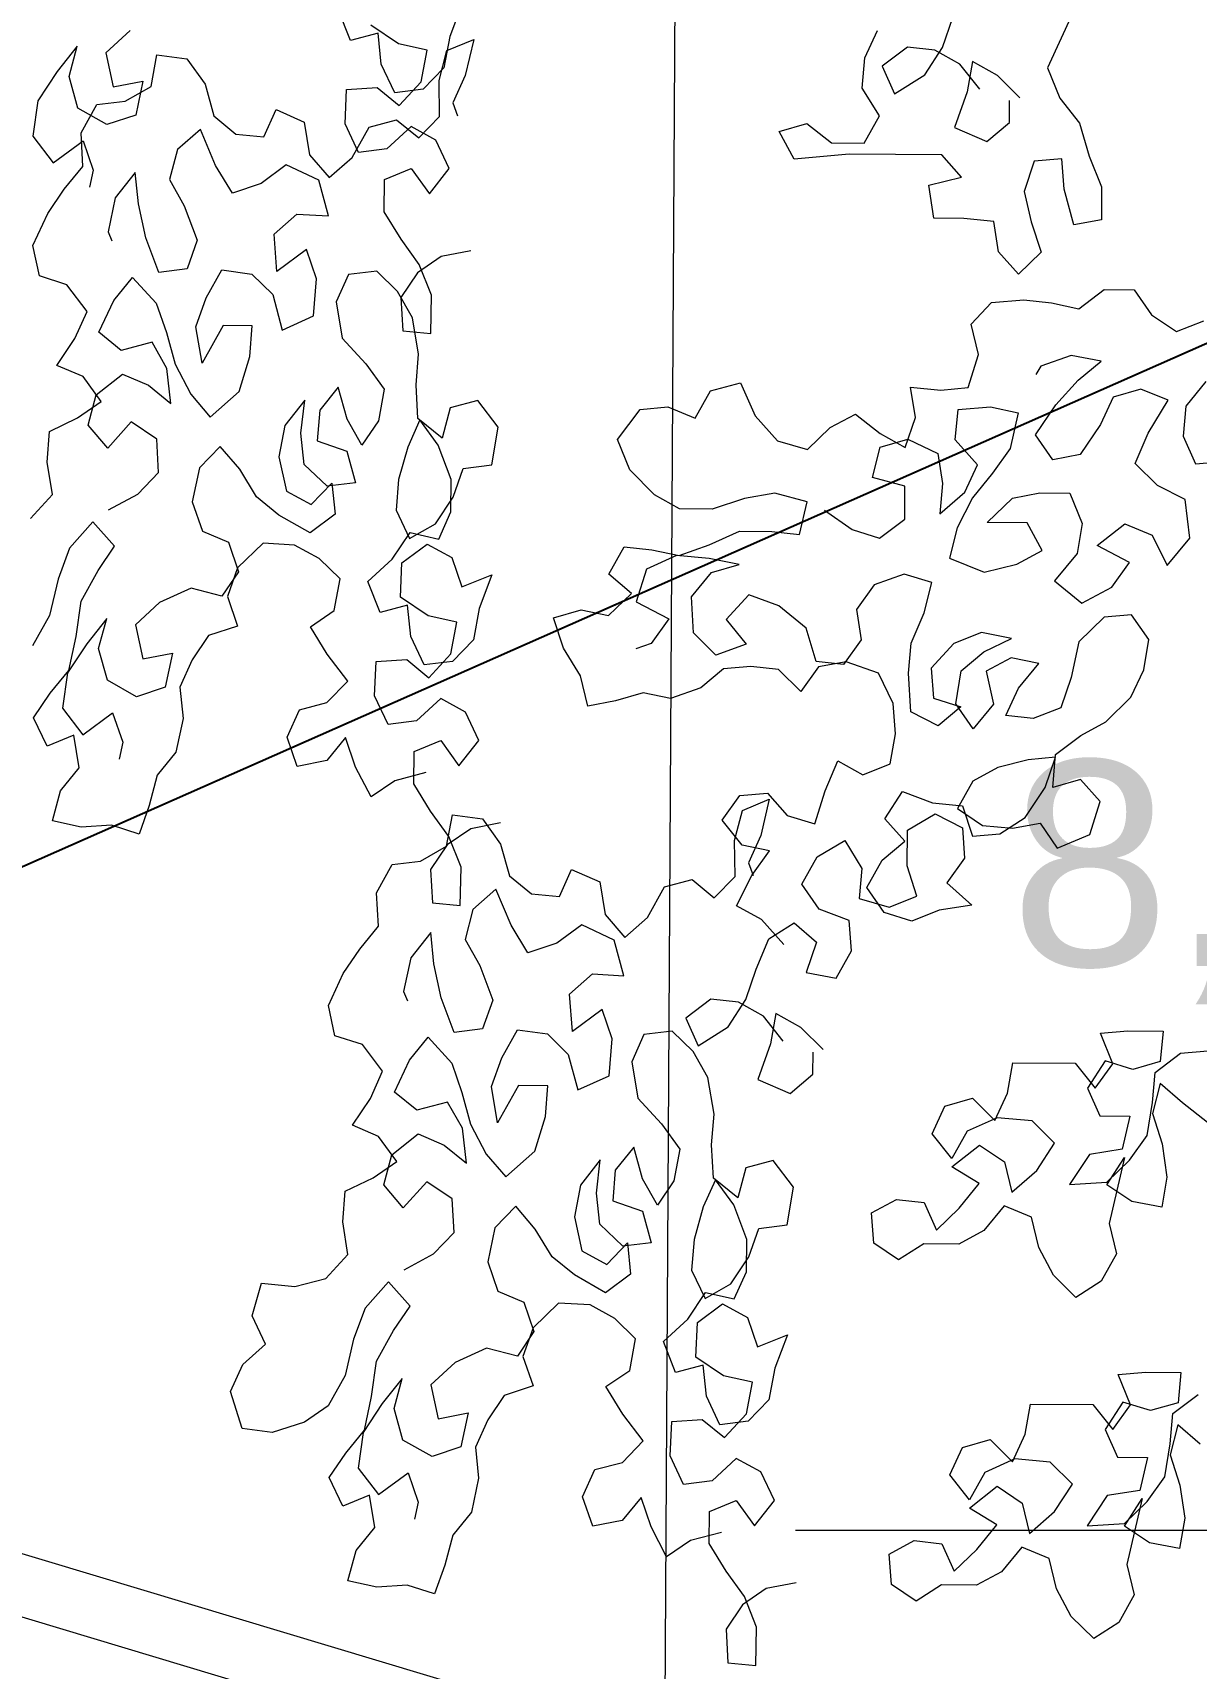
# Model space of a CAD drawing. Header units: millimetres. Extents: x 318905 to 439572, y -5133 to 105868.
# Drawn here: x 406866 to 407997, y 2795 to 4386 of the extents above; entities that cross this region are included whole.
import ezdxf

# ---------------------------------------------------------------- set-up
doc = ezdxf.new("R2010")
doc.units = ezdxf.units.MM
doc.header["$MEASUREMENT"] = 0
doc.linetypes.add('AStair_dashed', pattern=[1800, 800, -1000])
for name, color, linetype, lineweight in [('0_Stylo_No__98', 154, 'Continuous', 0), ('2D -  Dessin général_Stylo_No__1', 7, 'Continuous', 5), ('INTI_Etiquettes_Stylo_No__1', 7, 'Continuous', 5)]:
    doc.layers.add(name, color=color, linetype=linetype, lineweight=lineweight)
doc.layers.add('2D -  Dessin général_Stylo_No__81', color=7, linetype='Continuous', lineweight=13, true_color=0x6a6a6a)
doc.layers.add('INTI_Agencement_Stylo_No__102', color=7, linetype='Continuous', lineweight=0, true_color=0xcccccc)
doc.styles.add('STYLE_GENERE_3', font='')
doc.styles.get('STYLE_GENERE_3').set_extended_font_data('Arial')
doc.dimstyles.new('STYLE_GENERE__1', dxfattribs={"dimtxt": 200, "dimasz": 142.5, "dimexe": 0.18, "dimexo": 500, "dimgap": 0.09, "dimtad": 0, "dimtih": 1, "dimtoh": 1, "dimlfac": 0.001, "dimzin": 0, "dimdsep": 46, "dimtxsty": 'STYLE_GENERE_3', "dimblk": 'ARROWHEAD_6', "dimblk1": 'ARROWHEAD_6', "dimblk2": 'ARROWHEAD_6', "dimcen": 0.09, "dimclrd": 154, "dimclre": 154, "dimclrt": 154, "dimazin": 0, "dimtfac": 1, "dimtdec": 4, "dimtmove": 0, "dimatfit": 3, "dimfxl": 0, "dimtolj": 1, "dimtzin": 0, "dimarcsym": 0})
doc.dimstyles.new('STYLE_GENERE__3', dxfattribs={"dimtxt": 0.18, "dimasz": 182.4, "dimexe": 0.18, "dimexo": 0.0625, "dimgap": 0.09, "dimtad": 0, "dimtih": 1, "dimtoh": 1, "dimdec": 4, "dimzin": 0, "dimdsep": 46, "dimcen": 0.09, "dimadec": 0, "dimazin": 0, "dimtfac": 1, "dimtdec": 4, "dimtmove": 0, "dimatfit": 3, "dimldrblk": 'ARROWHEAD_5', "dimfxl": 0, "dimtolj": 1, "dimtzin": 0, "dimarcsym": 0})

# ---------------------------------------------------------------- blocks, each defined once
blk = doc.blocks.new('arbre6[2]', base_point=(409289.9, -542.5))
at = {"layer": 'INTI_Agencement_Stylo_No__102', "linetype": 'Continuous'}
for p, q in [((407174.7, 4378.2), (407162.8, 4408.1)), ((407283.5, 4414.6), (407271.1, 4382.1)), ((407221.4, 4374.9), (407194.4, 4393.1)), ((407750.1, 4371.2), (407760.1, 4400.5)), ((407876.9, 4404.8), (407852.2, 4351.5)), ((406960.3, 4387.9), (406936.8, 4366.1)), ((407201.4, 4385.2), (407174.7, 4378.2)), ((407204.5, 4354.9), (407201.4, 4385.2)), ((407249.3, 4368.6), (407221.4, 4374.9)), ((407271.1, 4382.1), (407265.4, 4351.4)), ((407268.4, 4368.4), (407294.4, 4379.1)), ((407294.4, 4379.1), (407286.1, 4343.9)), ((407674.7, 4361.1), (407687, 4387.8)), ((406908.9, 4372.4), (406889.4, 4347.8)), ((406901.1, 4343.1), (406908.9, 4372.4)), ((406936.8, 4366.1), (406944, 4332.9)), ((406980.7, 4333.4), (406986.4, 4364.1)), ((406986.4, 4364.1), (407015.5, 4360.1)), ((407015.5, 4360.1), (407033.3, 4335.6)), ((407243.5, 4337.9), (407249.3, 4368.6)), ((407260.7, 4339.1), (407268.4, 4368.4)), ((407672, 4331.7), (407674.7, 4361.1)), ((407716.1, 4371.5), (407691.6, 4353)), ((407742.8, 4368.6), (407716.1, 4371.5)), ((407732.9, 4344.6), (407750.1, 4371.2)), ((407767.1, 4355), (407742.8, 4368.6)), ((406889.4, 4347.8), (406870.8, 4319.5)), ((406909.6, 4312.2), (406901.1, 4343.1)), ((407217.6, 4327.2), (407204.5, 4354.9)), ((407265.4, 4351.4), (407245.2, 4330.6)), ((407286.1, 4343.9), (407274.2, 4317.4)), ((407691.6, 4353), (407703.6, 4326.1)), ((407703.6, 4326.1), (407732.9, 4344.6)), ((407786.3, 4330.7), (407767.1, 4355)), ((407779.2, 4357.5), (407774.2, 4328.1)), ((407803.5, 4343.9), (407779.2, 4357.5)), ((407825.2, 4322.3), (407803.5, 4343.9)), ((407852.2, 4351.5), (407864.1, 4322)), ((406944, 4332.9), (406972.8, 4338.6)), ((406955.5, 4319), (406980.7, 4333.4)), ((406972.8, 4338.6), (406965.8, 4305.6)), ((407033.3, 4335.6), (407041.7, 4304.8)), ((407169.3, 4297), (407170.9, 4330.5)), ((407170.9, 4330.5), (407200.5, 4332.4)), ((407200.5, 4332.4), (407222.1, 4314.7)), ((407245.2, 4330.6), (407217.6, 4327.2)), ((407222.1, 4314.7), (407243.5, 4337.9)), ((407261.2, 4304.2), (407260.7, 4339.1)), ((407688.8, 4304.8), (407672, 4331.7)), ((407774.2, 4328.1), (407761.7, 4293.4)), ((406870.8, 4319.5), (406865.9, 4285.1)), ((406937.8, 4296.3), (406909.6, 4312.2)), ((406912.7, 4288.3), (406927.9, 4315.7)), ((406927.9, 4315.7), (406955.5, 4319)), ((407090.4, 4284.5), (407102.3, 4311)), ((407102.3, 4311), (407129.7, 4298.8)), ((407274.2, 4317.4), (407278.7, 4304.9)), ((407815.3, 4298.3), (407815.4, 4319.7)), ((407864.1, 4322), (407883.4, 4297.7)), ((406965.8, 4305.6), (406937.8, 4296.3)), ((407041.7, 4304.8), (407063.3, 4287.1)), ((407129.7, 4298.8), (407134.8, 4267)), ((407182.4, 4269.3), (407169.3, 4297)), ((407192.7, 4293.9), (407219.4, 4301)), ((407233.6, 4294.4), (407210, 4272.6)), ((407219.4, 4301), (407241, 4283.3)), ((407257.6, 4281.3), (407233.6, 4294.4)), ((407241, 4283.3), (407261.2, 4304.2)), ((407591.4, 4289.6), (407618.2, 4297.4)), ((407618.2, 4297.4), (407642.4, 4278.5)), ((407674, 4278.2), (407688.8, 4304.8)), ((407793.3, 4279.8), (407815.3, 4298.3)), ((407883.4, 4297.7), (407892.9, 4265.5)), ((406865.9, 4285.1), (406885.7, 4259.2)), ((406885.7, 4259.2), (406914.7, 4280.5)), ((406914.5, 4255.7), (406912.7, 4288.3)), ((406914.7, 4280.5), (406924.4, 4251.9)), ((407028.7, 4291.6), (407006.4, 4272.1)), ((407043.4, 4256.6), (407028.7, 4291.6)), ((407063.3, 4287.1), (407090.4, 4284.5)), ((407176.1, 4264.3), (407192.7, 4293.9)), ((407270.7, 4253.6), (407257.6, 4281.3)), ((407605.8, 4262.7), (407591.4, 4289.6)), ((407642.4, 4278.5), (407674, 4278.2)), ((407761.7, 4293.4), (407793.3, 4279.8)), ((407006.4, 4272.1), (406998.6, 4242.8)), ((407134.8, 4267), (407153.8, 4244.8)), ((407153.8, 4244.8), (407176.1, 4264.3)), ((407210, 4272.6), (407182.4, 4269.3)), ((407659.4, 4267.6), (407605.8, 4262.7)), ((407749.4, 4266.8), (407659.4, 4267.6)), ((407768.7, 4245.2), (407749.4, 4266.8)), ((407866.1, 4263.1), (407839.3, 4260.6)), ((407868.3, 4233.6), (407866.1, 4263.1)), ((407892.9, 4265.5), (407904.8, 4235.9)), ((406896.3, 4233.4), (406914.5, 4255.7)), ((406924.4, 4251.9), (406921, 4235.4)), ((406965.3, 4249.6), (406945.9, 4225)), ((406968.4, 4219.3), (406965.3, 4249.6)), ((407059.8, 4229.7), (407043.4, 4256.6)), ((407112.2, 4257.2), (407087.9, 4239.1)), ((407143.8, 4242.1), (407112.2, 4257.2)), ((407207.6, 4242.8), (407233.6, 4253.6)), ((407233.6, 4253.6), (407251.3, 4229)), ((407251.3, 4229), (407270.7, 4253.6)), ((407839.3, 4260.6), (407829.4, 4231.3)), ((406880.3, 4209.7), (406896.3, 4233.4)), ((406998.6, 4242.8), (407013, 4217.4)), ((407087.9, 4239.1), (407059.8, 4229.7)), ((407153.1, 4207.6), (407143.8, 4242.1)), ((407207.4, 4211.6), (407207.6, 4242.8)), ((407737, 4237.5), (407768.7, 4245.2)), ((407741.6, 4205.3), (407737, 4237.5)), ((407829.4, 4231.3), (407836.5, 4201.8)), ((407877.8, 4198.7), (407868.3, 4233.6)), ((407904.8, 4235.9), (407904.6, 4203.8)), ((406945.9, 4225), (406938.9, 4192.1)), ((406975.6, 4186.1), (406968.4, 4219.3)), ((407013, 4217.4), (407025.6, 4183.8)), ((406865.8, 4178.6), (406880.3, 4209.7)), ((407100.4, 4189.8), (407122.6, 4209.3)), ((407122.6, 4209.3), (407153.1, 4207.6)), ((407223.8, 4184.8), (407207.4, 4211.6)), ((407770.8, 4205), (407741.6, 4205.3)), ((407800, 4202.1), (407770.8, 4205)), ((407804.6, 4172.6), (407800, 4202.1)), ((407836.5, 4201.8), (407846, 4172.2)), ((407904.6, 4203.8), (407877.8, 4198.7)), ((406938.9, 4192.1), (406942.6, 4183.3)), ((406988.2, 4152.5), (406975.6, 4186.1)), ((407025.6, 4183.8), (407015.8, 4155.9)), ((407102.9, 4153.5), (407100.4, 4189.8)), ((407241.5, 4160.3), (407223.8, 4184.8)), ((406872.2, 4149.2), (406865.8, 4178.6)), ((407131.9, 4174.8), (407102.9, 4153.5)), ((407141.7, 4146.2), (407131.9, 4174.8)), ((407262.9, 4167.9), (407239.8, 4152)), ((407291.7, 4173.5), (407262.9, 4167.9)), ((407823.9, 4151), (407804.6, 4172.6)), ((407846, 4172.2), (407823.9, 4151)), ((407015.8, 4155.9), (406988.2, 4152.5)), ((407034.3, 4127.7), (407049.6, 4155)), ((407049.6, 4155), (407078.7, 4151)), ((407078.7, 4151), (407099, 4131.1)), ((407200.1, 4153.8), (407172.6, 4150.5)), ((407220.4, 4133.9), (407200.1, 4153.8)), ((407239.8, 4152), (407223.7, 4128.3)), ((407253.3, 4130.3), (407241.5, 4160.3)), ((406898.8, 4140.6), (406872.2, 4149.2)), ((406918.6, 4114.7), (406898.8, 4140.6)), ((406944.6, 4125.4), (406962.7, 4147.7)), ((406962.7, 4147.7), (406985.8, 4122.7)), ((407138.8, 4110.4), (407141.7, 4146.2)), ((407172.6, 4150.5), (407160.7, 4124)), ((407882.8, 4117.3), (407907.2, 4135.8)), ((407907.2, 4135.8), (407936.4, 4135.5)), ((407936.4, 4135.5), (407953.3, 4111.3)), ((406930.1, 4094.4), (406944.6, 4125.4)), ((406985.8, 4122.7), (406995.6, 4094.1)), ((407024.4, 4099.8), (407034.3, 4127.7)), ((407099, 4131.1), (407108.3, 4096.5)), ((407160.7, 4124), (407166.6, 4088.6)), ((407234.8, 4108.5), (407220.4, 4133.9)), ((407223.7, 4128.3), (407225.5, 4095.7)), ((407252.6, 4093.1), (407253.3, 4130.3)), ((407778, 4102.2), (407797.7, 4123.4)), ((407797.7, 4123.4), (407829.3, 4125.8)), ((407829.3, 4125.8), (407856, 4122.9)), ((407856, 4122.9), (407882.8, 4117.3)), ((406906.7, 4088.2), (406918.6, 4114.7)), ((407108.3, 4096.5), (407138.8, 4110.4)), ((407240.7, 4073.1), (407234.8, 4108.5)), ((407953.3, 4111.3), (407977.5, 4095)), ((407977.5, 4095), (408004.3, 4105.5)), ((406889.3, 4062.2), (406906.7, 4088.2)), ((406951.6, 4076.7), (406930.1, 4094.4)), ((406995.6, 4094.1), (407004.1, 4063.3)), ((407030.4, 4064.4), (407024.4, 4099.8)), ((407050.7, 4100.9), (407030.4, 4064.4)), ((407079.1, 4100.5), (407050.7, 4100.9)), ((407076.7, 4070.7), (407079.1, 4100.5)), ((407166.6, 4088.6), (407189.7, 4063.5)), ((407225.5, 4095.7), (407252.6, 4093.1)), ((407785.1, 4072.7), (407778, 4102.2)), ((406981.7, 4084.6), (406951.6, 4076.7)), ((406996.1, 4059.2), (406981.7, 4084.6)), ((407238.4, 4043.2), (407240.7, 4073.1)), ((407775.1, 4040.6), (407785.1, 4072.7)), ((407875.1, 4071.8), (407845.8, 4061.4)), ((407904.3, 4066.2), (407875.1, 4071.8)), ((406914.7, 4051.4), (406889.3, 4062.2)), ((407000, 4025.2), (406996.1, 4059.2)), ((407004.1, 4063.3), (407019.3, 4034.2)), ((407066.4, 4036.9), (407076.7, 4070.7)), ((407189.7, 4063.5), (407207.4, 4039)), ((407845.8, 4061.4), (407840.9, 4053.4)), ((407882.2, 4047.7), (407904.3, 4066.2)), ((406932.4, 4026.9), (406914.7, 4051.4)), ((406927.5, 4033.4), (406953.1, 4053.7)), ((406953.1, 4053.7), (406978.4, 4042.9)), ((406978.4, 4042.9), (407000, 4025.2)), ((407162.8, 4040.9), (407144.7, 4018.6)), ((407171.3, 4010), (407162.8, 4040.9)), ((407240.1, 4010.6), (407238.4, 4043.2)), ((407524.6, 4037.5), (407553.8, 4045.3)), ((407553.8, 4045.3), (407568.2, 4013)), ((407723.8, 4011.6), (407719.2, 4041.1)), ((407719.2, 4041.1), (407748.4, 4038.2)), ((407748.4, 4038.2), (407775.1, 4040.6)), ((407860.2, 4023.8), (407882.2, 4047.7)), ((408006.3, 4046.6), (407986.6, 4022.6)), ((406909.3, 4011.1), (406932.4, 4026.9)), ((406919.7, 4004.1), (406927.5, 4033.4)), ((407019.3, 4034.2), (407038.2, 4011.9)), ((407038.2, 4011.9), (407066.4, 4036.9)), ((407130.2, 4028.4), (407110.8, 4003.8)), ((407126.5, 3996.3), (407130.2, 4028.4)), ((407207.4, 4039), (407201.7, 4008.3)), ((407298.3, 4027.9), (407271.5, 4020.8)), ((407318.1, 4002), (407298.3, 4027.9)), ((407509.8, 4010.9), (407524.6, 4037.5)), ((407840.5, 3994.5), (407860.2, 4023.8)), ((407916.2, 4031.3), (407903.8, 4004.7)), ((407943, 4039.1), (407916.2, 4031.3)), ((407969.7, 4028.2), (407943, 4039.1)), ((407950, 3996.2), (407969.7, 4028.2)), ((406882.1, 3998), (406909.3, 4011.1)), ((407144.7, 4018.6), (407142.3, 3988.8)), ((407185.7, 3984.6), (407171.3, 4010)), ((407201.7, 4008.3), (407185.7, 3984.6)), ((407242.2, 4009.2), (407230.3, 3982.7)), ((407263.8, 3991.5), (407240.1, 4010.6)), ((407259.9, 3984.7), (407242.2, 4009.2)), ((407271.5, 4020.8), (407263.8, 3991.5)), ((407434.2, 3990.2), (407456.3, 4019.4)), ((407456.3, 4019.4), (407483.1, 4021.8)), ((407483.1, 4021.8), (407509.8, 4010.9)), ((407568.2, 4013), (407589.9, 3988.8)), ((407641.1, 4001.7), (407665.5, 4014.8)), ((407665.5, 4014.8), (407689.7, 3995.9)), ((407713.9, 3982.3), (407723.8, 4011.6)), ((407762.6, 3989.9), (407765.3, 4019.3)), ((407765.3, 4019.3), (407796.9, 4021.7)), ((407796.9, 4021.7), (407823.6, 4016.1)), ((407823.6, 4016.1), (407816.1, 3981.4)), ((407986.6, 4022.6), (407984, 3993.2)), ((406879.7, 3968.2), (406882.1, 3998)), ((406938.7, 3981.8), (406919.7, 4004.1)), ((406961.4, 4007.3), (406938.7, 3981.8)), ((406986.3, 3990.5), (406961.4, 4007.3)), ((407110.8, 4003.8), (407105.1, 3973.1)), ((407129.6, 3965.9), (407126.5, 3996.3)), ((407311.9, 3965.3), (407318.1, 4002)), ((407619, 3980.5), (407641.1, 4001.7)), ((407689.7, 3995.9), (407713.9, 3982.3)), ((407857.3, 3970.3), (407840.5, 3994.5)), ((407903.8, 4004.7), (407884.1, 3975.4)), ((407937.6, 3966.9), (407950, 3996.2)), ((407984, 3993.2), (407996, 3966.4)), ((406988.1, 3957.9), (406986.3, 3990.5)), ((407048, 3983.4), (407027.8, 3962.5)), ((407067, 3961.1), (407048, 3983.4)), ((407142.3, 3988.8), (407171, 3978.8)), ((407171, 3978.8), (407179.5, 3947.9)), ((407230.3, 3982.7), (407221.3, 3951.2)), ((407272.6, 3951.1), (407259.9, 3984.7)), ((407446.1, 3960.6), (407434.2, 3990.2)), ((407589.9, 3988.8), (407619, 3980.5)), ((407682.1, 3953.1), (407689.6, 3982.5)), ((407689.6, 3982.5), (407716.4, 3990.3)), ((407716.4, 3990.3), (407745.5, 3976.6)), ((407745.5, 3976.6), (407750.1, 3947.2)), ((407784.3, 3965.6), (407762.6, 3989.9)), ((407816.1, 3981.4), (407798.8, 3957.4)), ((406884.9, 3936.5), (406879.7, 3968.2)), ((407027.8, 3962.5), (407020.8, 3929.5)), ((407083.4, 3934.3), (407067, 3961.1)), ((407105.1, 3973.1), (407112.3, 3940)), ((407151.9, 3944.6), (407129.6, 3965.9)), ((407274.5, 3934), (407284.3, 3961.9)), ((407284.3, 3961.9), (407311.9, 3965.3)), ((407470.3, 3936.3), (407446.1, 3960.6)), ((407772, 3938.9), (407784.3, 3965.6)), ((407884.1, 3975.4), (407857.3, 3970.3)), ((407959.3, 3945.3), (407937.6, 3966.9)), ((407996, 3966.4), (408022.7, 3968.8)), ((406967.9, 3937), (406988.1, 3957.9)), ((407136.3, 3926.8), (407156.6, 3947.7)), ((407179.5, 3947.9), (407151.9, 3944.6)), ((407156.6, 3947.7), (407159.6, 3917.4)), ((407221.3, 3951.2), (407218.9, 3921.3)), ((407272.3, 3919.8), (407272.6, 3951.1)), ((407713.6, 3944.8), (407682.1, 3953.1)), ((407713.4, 3912.7), (407713.6, 3944.8)), ((407750.1, 3947.2), (407747.5, 3917.7)), ((407798.8, 3957.4), (407779.2, 3933.5)), ((407986, 3931.6), (407959.3, 3945.3)), ((406863.4, 3913.3), (406884.9, 3936.5)), ((406939.4, 3921.7), (406967.9, 3937)), ((407020.8, 3929.5), (407030.6, 3900.9)), ((407105, 3916.6), (407083.4, 3934.3)), ((407112.3, 3940), (407136.3, 3926.8)), ((407257.2, 3908.1), (407274.5, 3934)), ((407494.5, 3922.7), (407470.3, 3936.3)), ((407557.8, 3932.8), (407526.1, 3922.4)), ((407587.1, 3937.9), (407557.8, 3932.8)), ((407618.6, 3929.6), (407587.1, 3937.9)), ((407611.1, 3897.6), (407618.6, 3929.6)), ((407747.5, 3917.7), (407772, 3938.9)), ((407779.2, 3933.5), (407764.4, 3904.2)), ((407793.6, 3909.3), (407818.1, 3933.2)), ((407818.1, 3933.2), (407844.9, 3938.3)), ((407844.9, 3938.3), (407874.1, 3938)), ((407874.1, 3938), (407886.1, 3908.5)), ((407990.6, 3894.1), (407986, 3931.6)), ((407135.3, 3899.3), (407105, 3916.6)), ((407159.6, 3917.4), (407135.3, 3899.3)), ((407218.9, 3921.3), (407232, 3893.7)), ((407260.4, 3893.3), (407272.3, 3919.8)), ((407526.1, 3922.4), (407494.5, 3922.7)), ((407635.6, 3921.4), (407662.2, 3902.5)), ((407688.9, 3894.2), (407713.4, 3912.7)), ((406924.3, 3909.9), (406901.5, 3884.4)), ((406945.3, 3886.3), (406924.3, 3909.9)), ((407030.6, 3900.9), (407055.9, 3890.1)), ((407215.1, 3873.6), (407232.5, 3899.6)), ((407232, 3893.7), (407257.2, 3908.1)), ((407232.5, 3899.6), (407260.4, 3893.3)), ((407523.4, 3887.7), (407552.7, 3900.8)), ((407552.7, 3900.8), (407584.4, 3900.5)), ((407584.4, 3900.5), (407611.1, 3897.6)), ((407662.2, 3902.5), (407688.9, 3894.2)), ((407764.4, 3904.2), (407756.9, 3874.8)), ((407832.5, 3908.9), (407793.6, 3909.3)), ((407846.9, 3882), (407832.5, 3908.9)), ((407886.1, 3908.5), (407881, 3879.1)), ((407900.5, 3886.9), (407927.4, 3908.1)), ((407927.4, 3908.1), (407954.1, 3897.1)), ((407954.1, 3897.1), (407968.5, 3867.6)), ((406901.5, 3884.4), (406890.4, 3854.3)), ((406929.2, 3862.6), (406945.3, 3886.3)), ((407055.9, 3890.1), (407065.7, 3861.5)), ((407089.7, 3889.3), (407064.9, 3865.2)), ((407120.1, 3887.5), (407089.7, 3889.3)), ((407144.2, 3874.4), (407120.1, 3887.5)), ((407224.7, 3870.3), (407249.1, 3888.4)), ((407249.1, 3888.4), (407273.1, 3875.3)), ((407425.9, 3859.1), (407440.7, 3885.7)), ((407440.7, 3885.7), (407467.5, 3882.8)), ((407467.5, 3882.8), (407494.2, 3877.2)), ((407494.2, 3877.2), (407523.4, 3887.7)), ((407822.5, 3868.9), (407846.9, 3882)), ((407932, 3870.6), (407900.5, 3886.9)), ((407968.5, 3867.6), (407990.6, 3894.1)), ((407064.9, 3865.2), (407055, 3837.3)), ((407164.5, 3854.5), (407144.2, 3874.4)), ((407191.6, 3851.9), (407215.1, 3873.6)), ((407223.1, 3836.8), (407224.7, 3870.3)), ((407273.1, 3875.3), (407282.9, 3846.7)), ((407491.7, 3877.2), (407462.5, 3864.1)), ((407523.3, 3874.3), (407491.7, 3877.2)), ((407552.5, 3868.7), (407523.3, 3874.3)), ((407525.7, 3860.9), (407552.5, 3868.7)), ((407756.9, 3874.8), (407790.8, 3861.1)), ((407790.8, 3861.1), (407822.5, 3868.9)), ((407881, 3879.1), (407858.9, 3852.5)), ((407914.8, 3846.6), (407932, 3870.6)), ((406890.4, 3854.3), (406882.1, 3819)), ((406912.7, 3832.9), (406929.2, 3862.6)), ((407065.7, 3861.5), (407049.6, 3837.8)), ((407158.8, 3823.8), (407164.5, 3854.5)), ((407203.4, 3821.9), (407191.6, 3851.9)), ((407282.9, 3846.7), (407312.2, 3858.4)), ((407312.2, 3858.4), (407299.8, 3825.9)), ((407447.7, 3840.2), (407425.9, 3859.1)), ((407462.5, 3864.1), (407452.5, 3832.1)), ((407506, 3837), (407525.7, 3860.9)), ((407683.7, 3848.7), (407666.5, 3824.8)), ((407713, 3859.2), (407683.7, 3848.7)), ((407739.7, 3850.9), (407713, 3859.2)), ((407732.2, 3821.5), (407739.7, 3850.9)), ((407858.9, 3852.5), (407885.5, 3830.8)), ((406907.8, 3798.5), (406912.7, 3832.9)), ((407019.6, 3845.5), (406989, 3831.6)), ((407049.6, 3837.8), (407019.6, 3845.5)), ((407055, 3837.3), (407064.8, 3808.7)), ((407250.1, 3818.6), (407223.1, 3836.8)), ((407425.6, 3818.9), (407447.7, 3840.2)), ((407508.2, 3802.1), (407506, 3837)), ((407562, 3839.1), (407539.9, 3815.2)), ((407591.1, 3828.2), (407562, 3839.1)), ((407885.5, 3830.8), (407914.8, 3846.6)), ((406882.1, 3819), (406865.6, 3789.4)), ((406989, 3831.6), (406965.5, 3809.8)), ((407135.7, 3808), (407158.8, 3823.8)), ((407230.2, 3829), (407203.4, 3821.9)), ((407233.2, 3798.6), (407230.2, 3829)), ((407278, 3812.4), (407250.1, 3818.6)), ((407299.8, 3825.9), (407294.1, 3795.2)), ((407372.1, 3816.7), (407398.9, 3824.5)), ((407398.9, 3824.5), (407425.6, 3818.9)), ((407452.5, 3832.1), (407484, 3815.7)), ((407617.7, 3806.5), (407591.1, 3828.2)), ((407666.5, 3824.8), (407671.1, 3795.3)), ((407719.8, 3792.2), (407732.2, 3821.5)), ((407907.3, 3817.3), (407882.8, 3793.4)), ((407934, 3819.7), (407907.3, 3817.3)), ((407950.9, 3795.5), (407934, 3819.7)), ((406937.6, 3816.1), (406918.2, 3791.5)), ((406929.8, 3786.8), (406937.6, 3816.1)), ((406965.5, 3809.8), (406972.7, 3776.7)), ((407064.8, 3808.7), (407036.7, 3799.4)), ((407152.1, 3781.2), (407135.7, 3808)), ((407272.3, 3781.7), (407278, 3812.4)), ((407381.6, 3787.2), (407372.1, 3816.7)), ((407484, 3815.7), (407466.8, 3791.8)), ((407529.9, 3780.5), (407508.2, 3802.1)), ((407539.9, 3815.2), (407559.2, 3791)), ((407627.2, 3774.3), (407617.7, 3806.5)), ((407788, 3802.3), (407761.1, 3791.8)), ((407817.1, 3796.7), (407788, 3802.3)), ((406918.2, 3791.5), (406899.6, 3763.3)), ((406900.8, 3765.6), (406907.8, 3798.5)), ((406938.3, 3756), (406929.8, 3786.8)), ((407036.7, 3799.4), (407020.7, 3775.7)), ((407246.3, 3770.9), (407233.2, 3798.6)), ((407294.1, 3795.2), (407273.9, 3774.3)), ((407398.4, 3760.3), (407381.6, 3787.2)), ((407466.8, 3791.8), (407452.1, 3786.6)), ((407559.2, 3791), (407529.9, 3780.5)), ((407671.1, 3795.3), (407653.9, 3771.4)), ((407717.1, 3762.8), (407719.8, 3792.2)), ((407761.1, 3791.8), (407739.1, 3767.9)), ((407790.3, 3783.5), (407817.1, 3796.7)), ((407882.8, 3793.4), (407875.2, 3758.7)), ((407945.8, 3766.1), (407950.9, 3795.5)), ((406972.7, 3776.7), (407001.5, 3782.4)), ((407001.5, 3782.4), (406994.6, 3749.4)), ((407020.7, 3775.7), (407008.7, 3749.2)), ((407171.9, 3755.2), (407152.1, 3781.2)), ((407198.1, 3740.7), (407199.6, 3774.2)), ((407199.6, 3774.2), (407229.3, 3776.2)), ((407229.3, 3776.2), (407250.8, 3758.5)), ((407273.9, 3774.3), (407246.3, 3770.9)), ((407250.8, 3758.5), (407272.3, 3781.7)), ((407563.9, 3769.5), (407537.1, 3767.1)), ((407590.7, 3766.6), (407563.9, 3769.5)), ((407653.9, 3771.4), (407627.2, 3774.3)), ((407656.4, 3774), (407629.6, 3768.9)), ((407687.9, 3763), (407656.4, 3774)), ((407768.2, 3765), (407790.3, 3783.5)), ((407817, 3777.9), (407792.5, 3764.8)), ((407843.7, 3772.3), (407817, 3777.9)), ((407824, 3748.4), (407843.7, 3772.3)), ((406882.7, 3743.3), (406900.8, 3765.6)), ((406899.6, 3763.3), (406894.7, 3728.9)), ((406966.5, 3740), (406938.3, 3756)), ((407151.7, 3734.3), (407171.9, 3755.2)), ((407405.5, 3730.8), (407398.4, 3760.3)), ((407537.1, 3767.1), (407515.1, 3748.5)), ((407612.4, 3745), (407590.7, 3766.6)), ((407629.6, 3768.9), (407612.4, 3745)), ((407702.3, 3733.5), (407687.9, 3763)), ((407719.3, 3725.3), (407717.1, 3762.8)), ((407739.1, 3767.9), (407741.3, 3738.5)), ((407763.1, 3732.9), (407768.2, 3765)), ((407792.5, 3764.8), (407799.6, 3732.6)), ((407875.2, 3758.7), (407865.3, 3729.3)), ((407933.4, 3739.4), (407945.8, 3766.1)), ((406866.6, 3719.6), (406882.7, 3743.3)), ((406994.6, 3749.4), (406966.5, 3740)), ((407008.7, 3749.2), (407011.8, 3718.9)), ((407211.2, 3713), (407198.1, 3740.7)), ((407262.3, 3738.2), (407238.7, 3716.4)), ((407286.4, 3725), (407262.3, 3738.2)), ((407459.1, 3743.7), (407432.3, 3735.9)), ((407485.8, 3738.1), (407459.1, 3743.7)), ((407515.1, 3748.5), (407485.8, 3738.1)), ((407741.3, 3738.5), (407768, 3730.2)), ((407811.7, 3721.8), (407824, 3748.4)), ((407908.9, 3715.5), (407933.4, 3739.4)), ((406894.7, 3728.9), (406914.4, 3703)), ((406914.4, 3703), (406943.4, 3724.2)), ((406943.4, 3724.2), (406953.2, 3695.7)), ((407113, 3700.8), (407124.9, 3727.3)), ((407124.9, 3727.3), (407151.7, 3734.3)), ((407299.5, 3697.4), (407286.4, 3725)), ((407432.3, 3735.9), (407405.5, 3730.8)), ((407704.5, 3704), (407702.3, 3733.5)), ((407745.9, 3711.7), (407719.3, 3725.3)), ((407768, 3730.2), (407745.9, 3711.7)), ((407780, 3708.7), (407763.1, 3732.9)), ((407799.6, 3732.6), (407780, 3708.7)), ((407838.4, 3718.8), (407811.7, 3721.8)), ((407865.3, 3729.3), (407838.4, 3718.8)), ((406879.7, 3691.9), (406866.6, 3719.6)), ((407011.8, 3718.9), (407004.8, 3685.9)), ((407238.7, 3716.4), (407211.2, 3713)), ((407884.5, 3702.4), (407908.9, 3715.5)), ((406905.7, 3702.6), (406879.7, 3691.9)), ((406910.8, 3670.9), (406905.7, 3702.6)), ((406953.2, 3695.7), (406949.7, 3679.2)), ((407122.8, 3672.2), (407113, 3700.8)), ((407169.7, 3700.2), (407151.6, 3677.9)), ((407179.5, 3671.6), (407169.7, 3700.2)), ((407236.4, 3686.6), (407262.3, 3697.3)), ((407262.3, 3697.3), (407280, 3672.8)), ((407280, 3672.8), (407299.5, 3697.4)), ((407699.4, 3674.6), (407704.5, 3704)), ((407860.1, 3683.9), (407884.5, 3702.4)), ((407004.8, 3685.9), (406986.7, 3663.6)), ((407151.6, 3677.9), (407122.8, 3672.2)), ((407236.1, 3655.4), (407236.4, 3686.6)), ((407636, 3648.4), (407648.4, 3677.7)), ((407648.4, 3677.7), (407672.6, 3664.1)), ((407672.6, 3664.1), (407699.4, 3674.6)), ((407833.3, 3678.7), (407804, 3671)), ((407860, 3681.2), (407833.3, 3678.7)), ((407850.1, 3651.8), (407860, 3681.2)), ((407857.4, 3651.8), (407860.1, 3683.9)), ((406892.7, 3648.6), (406910.8, 3670.9)), ((406986.7, 3663.6), (406978.9, 3634.3)), ((407194.7, 3642.5), (407179.5, 3671.6)), ((407217.8, 3658.3), (407194.7, 3642.5)), ((407247.9, 3666.3), (407217.8, 3658.3)), ((407804, 3671), (407779.6, 3657.8)), ((407884.2, 3659.5), (407857.4, 3651.8)), ((407903.5, 3638), (407884.2, 3659.5)), ((406884.9, 3619.3), (406892.7, 3648.6)), ((407252.5, 3628.6), (407236.1, 3655.4)), ((407536, 3619.9), (407553.2, 3643.8)), ((407553.2, 3643.8), (407580, 3646.2)), ((407580, 3646.2), (407599.3, 3624.6)), ((407626, 3616.4), (407636, 3648.4)), ((407694.2, 3621.1), (407711.4, 3647.7)), ((407711.4, 3647.7), (407740.5, 3636.8)), ((407779.6, 3657.8), (407764.8, 3631.2)), ((407830.4, 3622.6), (407850.1, 3651.8)), ((406978.9, 3634.3), (406969.1, 3606.4)), ((407270.2, 3604), (407252.5, 3628.6)), ((407548, 3600.2), (407555.8, 3629.5)), ((407555.8, 3629.5), (407581.7, 3640.2)), ((407581.7, 3640.2), (407573.5, 3605)), ((407740.5, 3636.8), (407769.7, 3633.8)), ((407764.8, 3631.2), (407789, 3614.9)), ((407769.7, 3633.8), (407779.2, 3604.3)), ((407893.5, 3605.9), (407903.5, 3638)), ((406912.8, 3613), (406884.9, 3619.3)), ((406942.4, 3615), (406912.8, 3613)), ((406969.1, 3606.4), (406942.4, 3615)), ((407268, 3594.5), (407273.7, 3625.2)), ((407291.6, 3611.6), (407268.5, 3595.8)), ((407273.7, 3625.2), (407302.9, 3621.2)), ((407320.4, 3617.3), (407291.6, 3611.6)), ((407302.9, 3621.2), (407320.6, 3596.7)), ((407555.3, 3595.6), (407536, 3619.9)), ((407599.3, 3624.6), (407626, 3616.4)), ((407713.5, 3599.5), (407694.2, 3621.1)), ((407715.7, 3575.4), (407716, 3610.2)), ((407716, 3610.2), (407742.9, 3626)), ((407742.9, 3626), (407769.5, 3612.4)), ((407769.5, 3612.4), (407771.7, 3582.9)), ((407789, 3614.9), (407818.2, 3612)), ((407806, 3606.7), (407830.4, 3622.6)), ((407818.2, 3612), (407845, 3617.1)), ((407845, 3617.1), (407861.8, 3592.8)), ((407242.8, 3580.1), (407268, 3594.5)), ((407268.5, 3595.8), (407252.4, 3572.1)), ((407282.1, 3574.1), (407270.2, 3604)), ((407320.6, 3596.7), (407329.1, 3565.9)), ((407548.5, 3565.3), (407548, 3600.2)), ((407582, 3590), (407555.3, 3595.6)), ((407573.5, 3605), (407561.6, 3578.5)), ((407628.2, 3584.2), (407655.1, 3600.1)), ((407655.1, 3600.1), (407671.9, 3573.1)), ((407691.4, 3581), (407713.5, 3599.5)), ((407779.2, 3604.3), (407806, 3606.7)), ((407861.8, 3592.8), (407893.5, 3605.9)), ((407215.3, 3576.8), (407242.8, 3580.1)), ((407561.6, 3578.5), (407566, 3566)), ((407564.8, 3566.1), (407582, 3590)), ((407613.4, 3557.6), (407628.2, 3584.2)), ((407676.6, 3554.4), (407691.4, 3581)), ((407771.7, 3582.9), (407754.5, 3559)), ((407200, 3549.4), (407215.3, 3576.8)), ((407252.4, 3572.1), (407254.2, 3539.5)), ((407281.3, 3536.9), (407282.1, 3574.1)), ((407329.1, 3565.9), (407350.6, 3548.2)), ((407377.7, 3545.6), (407389.6, 3572.1)), ((407389.6, 3572.1), (407417, 3559.9)), ((407528.3, 3544.4), (407548.5, 3565.3)), ((407550, 3536.8), (407564.8, 3566.1)), ((407671.9, 3573.1), (407669.3, 3543.7)), ((407725.2, 3545.9), (407715.7, 3575.4)), ((407201.8, 3516.8), (407200, 3549.4)), ((407316, 3552.7), (407293.7, 3533.2)), ((407330.7, 3517.7), (407316, 3552.7)), ((407350.6, 3548.2), (407377.7, 3545.6)), ((407417, 3559.9), (407422.2, 3528.1)), ((407463.5, 3525.4), (407480, 3555)), ((407480, 3555), (407506.8, 3562.1)), ((407506.8, 3562.1), (407528.3, 3544.4)), ((407630.3, 3533.4), (407613.4, 3557.6)), ((407693.5, 3530.1), (407676.6, 3554.4)), ((407754.5, 3559), (407778.7, 3537.4)), ((407254.2, 3539.5), (407281.3, 3536.9)), ((407293.7, 3533.2), (407286, 3503.9)), ((407574.2, 3523.2), (407550, 3536.8)), ((407659.4, 3522.4), (407630.3, 3533.4)), ((407669.3, 3543.7), (407698.4, 3535.4)), ((407698.4, 3535.4), (407725.2, 3545.9)), ((407747, 3532.3), (407720.2, 3521.8)), ((407778.7, 3537.4), (407747, 3532.3)), ((407183.7, 3494.5), (407201.8, 3516.8)), ((407347.2, 3490.8), (407330.7, 3517.7)), ((407399.6, 3518.3), (407375.2, 3500.2)), ((407431.1, 3503.2), (407399.6, 3518.3)), ((407422.2, 3528.1), (407441.2, 3505.9)), ((407441.2, 3505.9), (407463.5, 3525.4)), ((407596, 3498.9), (407574.2, 3523.2)), ((407581.4, 3504.4), (407605.8, 3520.2)), ((407605.8, 3520.2), (407627.6, 3501.3)), ((407661.6, 3492.9), (407659.4, 3522.4)), ((407720.2, 3521.8), (407693.5, 3530.1)), ((407252.6, 3510.7), (407233.2, 3486.1)), ((407255.7, 3480.4), (407252.6, 3510.7)), ((407286, 3503.9), (407300.3, 3478.5)), ((407375.2, 3500.2), (407347.2, 3490.8)), ((407440.4, 3468.7), (407431.1, 3503.2)), ((407569, 3475), (407581.4, 3504.4)), ((407627.6, 3501.3), (407617.6, 3471.9)), ((407167.6, 3470.8), (407183.7, 3494.5)), ((407233.2, 3486.1), (407226.3, 3453.2)), ((407646.8, 3466.3), (407661.6, 3492.9)), ((407153.1, 3439.7), (407167.6, 3470.8)), ((407262.9, 3447.2), (407255.7, 3480.4)), ((407300.3, 3478.5), (407313, 3444.9)), ((407387.7, 3450.9), (407410, 3470.4)), ((407410, 3470.4), (407440.4, 3468.7)), ((407559.1, 3445.7), (407569, 3475)), ((407617.6, 3471.9), (407646.8, 3466.3)), ((407226.3, 3453.2), (407229.9, 3444.4)), ((407159.5, 3410.3), (407153.1, 3439.7)), ((407275.5, 3413.6), (407262.9, 3447.2)), ((407313, 3444.9), (407303.1, 3417)), ((407390.3, 3414.6), (407387.7, 3450.9)), ((407419.3, 3435.9), (407390.3, 3414.6)), ((407429, 3407.3), (407419.3, 3435.9)), ((407525, 3446), (407500.5, 3427.5)), ((407551.7, 3443.1), (407525, 3446)), ((407541.8, 3419.1), (407559.1, 3445.7)), ((407576, 3429.5), (407551.7, 3443.1)), ((407500.5, 3427.5), (407512.5, 3400.6)), ((407595.3, 3405.2), (407576, 3429.5)), ((407588.2, 3432), (407583.1, 3402.6)), ((407612.4, 3418.4), (407588.2, 3432)), ((407186.2, 3401.7), (407159.5, 3410.3)), ((407231.9, 3386.5), (407250, 3408.8)), ((407250, 3408.8), (407273.2, 3383.8)), ((407303.1, 3417), (407275.5, 3413.6)), ((407321.6, 3388.8), (407336.9, 3416.1)), ((407336.9, 3416.1), (407366.1, 3412.1)), ((407366.1, 3412.1), (407386.3, 3392.2)), ((407426.2, 3371.5), (407429, 3407.3)), ((407459.9, 3411.6), (407448, 3385.1)), ((407487.5, 3414.9), (407459.9, 3411.6)), ((407507.7, 3395), (407487.5, 3414.9)), ((407512.5, 3400.6), (407541.8, 3419.1)), ((407634.1, 3396.8), (407612.4, 3418.4)), ((407903.8, 3412.7), (407930.5, 3415.1)), ((407915.7, 3383.1), (407903.8, 3412.7)), ((407930.5, 3415.1), (407964.6, 3414.8)), ((407964.6, 3414.8), (407961.9, 3385.4)), ((407205.9, 3375.8), (407186.2, 3401.7)), ((407311.8, 3360.9), (407321.6, 3388.8)), ((407386.3, 3392.2), (407395.6, 3357.6)), ((407522.1, 3369.6), (407507.7, 3395)), ((407583.1, 3402.6), (407570.6, 3367.9)), ((407624.2, 3372.8), (407624.4, 3394.2)), ((407957, 3374.7), (407981.4, 3393.3)), ((407981.4, 3393.3), (408008.2, 3395.7)), ((407194, 3349.3), (407205.9, 3375.8)), ((407217.4, 3355.5), (407231.9, 3386.5)), ((407273.2, 3383.8), (407282.9, 3355.2)), ((407448, 3385.1), (407453.9, 3349.7)), ((407602.2, 3354.3), (407624.2, 3372.8)), ((407813.3, 3354.6), (407818.4, 3384)), ((407818.4, 3384), (407879.2, 3383.5)), ((407879.2, 3383.5), (407898.5, 3359.2)), ((407908.4, 3385.9), (407891.2, 3359.3)), ((407898.5, 3359.2), (407915.7, 3383.1)), ((407935.1, 3377.6), (407908.4, 3385.9)), ((407961.9, 3385.4), (407935.1, 3377.6)), ((407954.3, 3345.3), (407957, 3374.7)), ((407317.7, 3325.5), (407311.8, 3360.9)), ((407338.1, 3362), (407317.7, 3325.5)), ((407366.4, 3361.6), (407338.1, 3362)), ((407364.1, 3331.8), (407366.4, 3361.6)), ((407395.6, 3357.6), (407426.2, 3371.5)), ((407528.1, 3334.2), (407522.1, 3369.6)), ((407570.6, 3367.9), (407602.2, 3354.3)), ((407891.2, 3359.3), (407903.2, 3332.4)), ((407961.8, 3364), (407954.3, 3334.6)), ((407983.5, 3345.1), (407961.8, 3364)), ((407176.7, 3323.3), (407194, 3349.3)), ((407239, 3337.8), (407217.4, 3355.5)), ((407269.1, 3345.7), (407239, 3337.8)), ((407283.5, 3320.3), (407269.1, 3345.7)), ((407282.9, 3355.2), (407291.4, 3324.4)), ((407453.9, 3349.7), (407477.1, 3324.6)), ((407740, 3315.1), (407752.4, 3341.8)), ((407752.4, 3341.8), (407779.2, 3349.6)), ((407779.2, 3349.6), (407800.9, 3328)), ((407800.9, 3328), (407813.3, 3354.6)), ((407949.2, 3313.2), (407954.3, 3345.3)), ((408007.7, 3326.1), (407983.5, 3345.1)), ((407291.4, 3324.4), (407306.6, 3295.3)), ((407353.8, 3298), (407364.1, 3331.8)), ((407477.1, 3324.6), (407494.8, 3300.1)), ((407525.7, 3304.3), (407528.1, 3334.2)), ((407803.4, 3330.6), (407774.1, 3317.5)), ((407837.4, 3327.6), (407803.4, 3330.6)), ((407859.2, 3306), (407837.4, 3327.6)), ((407903.2, 3332.4), (407932.3, 3332.1)), ((407932.3, 3332.1), (407924.8, 3300.1)), ((407954.3, 3334.6), (407963.8, 3305.1)), ((407202, 3312.5), (407176.7, 3323.3)), ((407219.7, 3288), (407202, 3312.5)), ((407214.8, 3294.5), (407240.4, 3314.8)), ((407240.4, 3314.8), (407265.8, 3304)), ((407287.3, 3286.3), (407283.5, 3320.3)), ((407759.3, 3290.9), (407740, 3315.1)), ((407774.1, 3317.5), (407759.3, 3290.9)), ((407932, 3289.3), (407949.2, 3313.2)), ((407207, 3265.2), (407214.8, 3294.5)), ((407265.8, 3304), (407287.3, 3286.3)), ((407306.6, 3295.3), (407325.6, 3273)), ((407325.6, 3273), (407353.8, 3298)), ((407450.2, 3302), (407432, 3279.7)), ((407458.6, 3271.1), (407450.2, 3302)), ((407494.8, 3300.1), (407489.1, 3269.4)), ((407527.5, 3271.7), (407525.7, 3304.3)), ((407759.3, 3282.8), (407786.2, 3304)), ((407786.2, 3304), (407810.4, 3287.7)), ((407841.9, 3279.4), (407859.2, 3306)), ((407893.1, 3295), (407873.5, 3265.7)), ((407924.8, 3300.1), (407893.1, 3295)), ((407963.8, 3305.1), (407968.4, 3272.9)), ((407196.7, 3272.2), (407219.7, 3288)), ((407417.5, 3289.5), (407398.1, 3264.9)), ((407413.9, 3257.4), (407417.5, 3289.5)), ((407432, 3279.7), (407429.7, 3249.9)), ((407558.9, 3281.9), (407551.1, 3252.7)), ((407585.6, 3289), (407558.9, 3281.9)), ((407605.4, 3263.1), (407585.6, 3289)), ((407785.9, 3266.5), (407759.3, 3282.8)), ((407810.4, 3287.7), (407817.5, 3258.2)), ((407817.5, 3258.2), (407841.9, 3279.4)), ((407909.9, 3265.4), (407927.2, 3292)), ((407910, 3268.1), (407932, 3289.3)), ((407927.2, 3292), (407912.1, 3227.9)), ((407169.4, 3259.1), (407196.7, 3272.2)), ((407226, 3242.9), (407207, 3265.2)), ((407248.8, 3268.4), (407226, 3242.9)), ((407273.6, 3251.6), (407248.8, 3268.4)), ((407398.1, 3264.9), (407392.4, 3234.2)), ((407473, 3245.7), (407458.6, 3271.1)), ((407489.1, 3269.4), (407473, 3245.7)), ((407529.6, 3270.3), (407517.6, 3243.8)), ((407551.1, 3252.7), (407527.5, 3271.7)), ((407547.3, 3245.8), (407529.6, 3270.3)), ((407599.2, 3226.4), (407605.4, 3263.1)), ((407766.3, 3242.6), (407785.9, 3266.5)), ((407873.5, 3265.7), (407910, 3268.1)), ((407934.2, 3249.1), (407909.9, 3265.4)), ((407968.4, 3272.9), (407963.3, 3243.5)), ((407167.1, 3229.3), (407169.4, 3259.1)), ((407275.4, 3219), (407273.6, 3251.6)), ((407335.3, 3244.5), (407315.1, 3223.6)), ((407354.3, 3222.2), (407335.3, 3244.5)), ((407416.9, 3227), (407413.9, 3257.4)), ((407429.7, 3249.9), (407458.4, 3239.9)), ((407559.9, 3212.2), (407547.3, 3245.8)), ((407681.1, 3238), (407705.5, 3251.2)), ((407705.5, 3251.2), (407732.2, 3248.3)), ((407732.2, 3248.3), (407744.2, 3221.4)), ((407810.1, 3244.9), (407790.4, 3221)), ((407836.7, 3234), (407810.1, 3244.9)), ((407963.3, 3243.5), (407934.2, 3249.1)), ((407172.2, 3197.6), (407167.1, 3229.3)), ((407392.4, 3234.2), (407399.6, 3201.1)), ((407458.4, 3239.9), (407466.8, 3209)), ((407517.6, 3243.8), (407508.6, 3212.3)), ((407683.3, 3208.6), (407681.1, 3238)), ((407744.2, 3221.4), (407766.3, 3242.6)), ((407843.8, 3204.5), (407836.7, 3234)), ((407255.2, 3198.1), (407275.4, 3219)), ((407315.1, 3223.6), (407308.1, 3190.6)), ((407370.8, 3195.4), (407354.3, 3222.2)), ((407439.3, 3205.7), (407416.9, 3227)), ((407561.8, 3195.2), (407571.7, 3223)), ((407571.7, 3223), (407599.2, 3226.4)), ((407790.4, 3221), (407766, 3207.8)), ((407912.1, 3227.9), (407919.2, 3198.4)), ((407150.7, 3174.4), (407172.2, 3197.6)), ((407226.7, 3182.8), (407255.2, 3198.1)), ((407399.6, 3201.1), (407423.7, 3187.9)), ((407423.7, 3187.9), (407443.9, 3208.8)), ((407466.8, 3209), (407439.3, 3205.7)), ((407443.9, 3208.8), (407447, 3178.5)), ((407508.6, 3212.3), (407506.2, 3182.4)), ((407559.6, 3180.9), (407559.9, 3212.2)), ((407707.5, 3192.3), (407683.3, 3208.6)), ((407731.9, 3208.1), (407707.5, 3192.3)), ((407766, 3207.8), (407731.9, 3208.1)), ((407858.2, 3177.6), (407843.8, 3204.5)), ((407919.2, 3198.4), (407904.4, 3171.8)), ((407308.1, 3190.6), (407317.9, 3162)), ((407392.3, 3177.7), (407370.8, 3195.4)), ((407506.2, 3182.4), (407519.3, 3154.8)), ((407544.5, 3169.2), (407561.8, 3195.2)), ((407547.7, 3154.5), (407559.6, 3180.9)), ((407079, 3138), (407088.1, 3169.6)), ((407088.1, 3169.6), (407120.6, 3166.5)), ((407120.6, 3166.5), (407150.7, 3174.4)), ((407211.6, 3171), (407188.8, 3145.5)), ((407232.7, 3147.4), (407211.6, 3171)), ((407422.6, 3160.4), (407392.3, 3177.7)), ((407447, 3178.5), (407422.6, 3160.4)), ((407519.3, 3154.8), (407544.5, 3169.2)), ((407879.9, 3155.9), (407858.2, 3177.6)), ((407904.4, 3171.8), (407879.9, 3155.9)), ((407317.9, 3162), (407343.2, 3151.2)), ((407343.2, 3151.2), (407353, 3122.6)), ((407377, 3150.4), (407352.2, 3126.3)), ((407407.5, 3148.6), (407377, 3150.4)), ((407502.5, 3134.7), (407519.8, 3160.7)), ((407512, 3131.4), (407536.4, 3149.5)), ((407519.8, 3160.7), (407547.7, 3154.5)), ((407536.4, 3149.5), (407560.5, 3136.4)), ((407092.1, 3110.3), (407079, 3138)), ((407188.8, 3145.5), (407177.7, 3115.4)), ((407216.6, 3123.7), (407232.7, 3147.4)), ((407431.5, 3135.5), (407407.5, 3148.6)), ((407451.8, 3115.6), (407431.5, 3135.5)), ((407478.9, 3113), (407502.5, 3134.7)), ((407560.5, 3136.4), (407570.2, 3107.8)), ((407200, 3094), (407216.6, 3123.7)), ((407353, 3122.6), (407336.9, 3098.9)), ((407352.2, 3126.3), (407342.3, 3098.4)), ((407510.5, 3097.9), (407512, 3131.4)), ((407570.2, 3107.8), (407599.5, 3119.5)), ((407599.5, 3119.5), (407587.1, 3087)), ((407069.9, 3090.8), (407092.1, 3110.3)), ((407177.7, 3115.4), (407169.5, 3080.1)), ((407307, 3106.6), (407276.4, 3092.7)), ((407336.9, 3098.9), (407307, 3106.6)), ((407446.1, 3084.9), (407451.8, 3115.6)), ((407490.7, 3083), (407478.9, 3113)), ((407057.9, 3064.4), (407069.9, 3090.8)), ((407195.1, 3059.6), (407200, 3094)), ((407276.4, 3092.7), (407252.8, 3070.9)), ((407342.3, 3098.4), (407352.1, 3069.8)), ((407517.5, 3090.1), (407490.7, 3083)), ((407537.4, 3079.7), (407510.5, 3097.9)), ((407520.6, 3059.7), (407517.5, 3090.1)), ((407587.1, 3087), (407581.4, 3056.3)), ((407169.5, 3080.1), (407152.9, 3050.5)), ((407224.9, 3077.2), (407205.5, 3052.6)), ((407217.1, 3047.9), (407224.9, 3077.2)), ((407252.8, 3070.9), (407260, 3037.8)), ((407352.1, 3069.8), (407324.1, 3060.5)), ((407423, 3069.1), (407446.1, 3084.9)), ((407565.3, 3073.5), (407537.4, 3079.7)), ((407559.6, 3042.8), (407565.3, 3073.5)), ((407921, 3080.8), (407947.7, 3083.3)), ((407932.9, 3051.3), (407921, 3080.8)), ((407947.7, 3083.3), (407981.8, 3083)), ((407981.8, 3083), (407979.2, 3053.5)), ((407069.3, 3028.4), (407057.9, 3064.4)), ((407188.2, 3026.7), (407195.1, 3059.6)), ((407324.1, 3060.5), (407308, 3036.8)), ((407439.5, 3042.3), (407423, 3069.1)), ((407533.7, 3032), (407520.6, 3059.7)), ((407581.4, 3056.3), (407561.2, 3035.4)), ((407925.6, 3054), (407908.4, 3027.4)), ((407952.3, 3045.8), (407925.6, 3054)), ((407979.2, 3053.5), (407952.3, 3045.8)), ((407974.2, 3042.9), (407998.7, 3061.4)), ((407152.9, 3050.5), (407129.8, 3034.6)), ((407205.5, 3052.6), (407186.9, 3024.4)), ((407225.6, 3017.1), (407217.1, 3047.9)), ((407260, 3037.8), (407288.9, 3043.5)), ((407288.9, 3043.5), (407281.9, 3010.5)), ((407459.2, 3016.3), (407439.5, 3042.3)), ((407538.1, 3019.6), (407559.6, 3042.8)), ((407830.5, 3022.8), (407835.6, 3052.2)), ((407835.6, 3052.2), (407896.4, 3051.6)), ((407896.4, 3051.6), (407915.7, 3027.4)), ((407915.7, 3027.4), (407932.9, 3051.3)), ((407971.6, 3013.5), (407974.2, 3042.9)), ((407098.4, 3024.4), (407069.3, 3028.4)), ((407129.8, 3034.6), (407098.4, 3024.4)), ((407170, 3004.4), (407188.2, 3026.7)), ((407186.9, 3024.4), (407182, 2990)), ((407308, 3036.8), (407296.1, 3010.3)), ((407485.4, 3001.8), (407487, 3035.3)), ((407487, 3035.3), (407516.6, 3037.3)), ((407516.6, 3037.3), (407538.1, 3019.6)), ((407561.2, 3035.4), (407533.7, 3032)), ((407818.2, 2996.1), (407830.5, 3022.8)), ((407908.4, 3027.4), (407920.4, 3000.5)), ((407979, 3032.1), (407971.5, 3002.8)), ((408000.7, 3013.2), (407979, 3032.1)), ((407253.9, 3001.1), (407225.6, 3017.1)), ((407281.9, 3010.5), (407253.9, 3001.1)), ((407296.1, 3010.3), (407299.1, 2980)), ((407439, 2995.4), (407459.2, 3016.3)), ((407757.3, 2983.3), (407769.6, 3009.9)), ((407769.6, 3009.9), (407796.4, 3017.7)), ((407796.4, 3017.7), (407818.2, 2996.1)), ((407966.4, 2981.4), (407971.6, 3013.5)), ((407154, 2980.7), (407170, 3004.4)), ((407182, 2990), (407201.8, 2964.1)), ((407412.3, 2988.4), (407439, 2995.4)), ((407498.5, 2974.1), (407485.4, 3001.8)), ((407549.6, 2999.3), (407526.1, 2977.5)), ((407573.7, 2986.2), (407549.6, 2999.3)), ((407820.6, 2998.8), (407791.3, 2985.7)), ((407854.7, 2995.8), (407820.6, 2998.8)), ((407876.4, 2974.2), (407854.7, 2995.8)), ((407920.4, 3000.5), (407949.6, 3000.3)), ((407949.6, 3000.3), (407942, 2968.2)), ((407971.5, 3002.8), (407981, 2973.2)), ((407167.1, 2953), (407154, 2980.7)), ((407201.8, 2964.1), (407230.8, 2985.3)), ((407230.8, 2985.3), (407240.5, 2956.8)), ((407299.1, 2980), (407292.2, 2947)), ((407400.3, 2961.9), (407412.3, 2988.4)), ((407526.1, 2977.5), (407498.5, 2974.1)), ((407586.8, 2958.5), (407573.7, 2986.2)), ((407776.5, 2959), (407757.3, 2983.3)), ((407791.3, 2985.7), (407776.5, 2959)), ((407859.2, 2947.6), (407876.4, 2974.2)), ((407949.2, 2957.5), (407966.4, 2981.4)), ((407193, 2963.7), (407167.1, 2953)), ((407198.2, 2932), (407193, 2963.7)), ((407410.1, 2933.3), (407400.3, 2961.9)), ((407457.1, 2961.3), (407438.9, 2939)), ((407466.8, 2932.7), (407457.1, 2961.3)), ((407523.7, 2947.7), (407549.7, 2958.4)), ((407549.7, 2958.4), (407567.4, 2933.9)), ((407567.4, 2933.9), (407586.8, 2958.5)), ((407776.5, 2951), (407803.4, 2972.2)), ((407803.4, 2972.2), (407827.6, 2955.9)), ((407910.4, 2963.2), (407890.7, 2933.9)), ((407942, 2968.2), (407910.4, 2963.2)), ((407927.2, 2933.6), (407944.4, 2960.2)), ((407944.4, 2960.2), (407929.3, 2896.1)), ((407981, 2973.2), (407985.6, 2941.1)), ((407240.5, 2956.8), (407237, 2940.3)), ((407292.2, 2947), (407274, 2924.7)), ((407523.4, 2916.5), (407523.7, 2947.7)), ((407803.1, 2934.7), (407776.5, 2951)), ((407827.6, 2955.9), (407834.7, 2926.4)), ((407834.7, 2926.4), (407859.2, 2947.6)), ((407927.2, 2936.2), (407949.2, 2957.5)), ((407180, 2909.7), (407198.2, 2932)), ((407438.9, 2939), (407410.1, 2933.3)), ((407482, 2903.6), (407466.8, 2932.7)), ((407535.2, 2927.4), (407505.1, 2919.4)), ((407783.5, 2910.8), (407803.1, 2934.7)), ((407890.7, 2933.9), (407927.2, 2936.2)), ((407951.4, 2917.3), (407927.2, 2933.6)), ((407985.6, 2941.1), (407980.5, 2911.7)), ((407274, 2924.7), (407266.2, 2895.4)), ((407505.1, 2919.4), (407482, 2903.6)), ((407539.9, 2889.7), (407523.4, 2916.5)), ((407698.3, 2906.2), (407722.7, 2919.4)), ((407722.7, 2919.4), (407749.5, 2916.4)), ((407749.5, 2916.4), (407761.4, 2889.6)), ((407761.4, 2889.6), (407783.5, 2910.8)), ((407827.3, 2913.1), (407807.6, 2889.1)), ((407854, 2902.1), (407827.3, 2913.1)), ((407980.5, 2911.7), (407951.4, 2917.3)), ((407172.2, 2880.4), (407180, 2909.7)), ((407266.2, 2895.4), (407256.4, 2867.5)), ((407700.5, 2876.7), (407698.3, 2906.2)), ((407861, 2872.6), (407854, 2902.1)), ((407929.3, 2896.1), (407936.4, 2866.6)), ((407200.1, 2874.1), (407172.2, 2880.4)), ((407557.6, 2865.1), (407539.9, 2889.7)), ((407807.6, 2889.1), (407783.2, 2876)), ((407229.8, 2876.1), (407200.1, 2874.1)), ((407256.4, 2867.5), (407229.8, 2876.1)), ((407578.9, 2872.7), (407555.8, 2856.9)), ((407569.4, 2835.2), (407557.6, 2865.1)), ((407607.8, 2878.4), (407578.9, 2872.7)), ((407724.7, 2860.5), (407700.5, 2876.7)), ((407749.2, 2876.3), (407724.7, 2860.5)), ((407783.2, 2876), (407749.2, 2876.3)), ((407875.4, 2845.7), (407861, 2872.6)), ((407936.4, 2866.6), (407921.6, 2839.9)), ((407555.8, 2856.9), (407539.8, 2833.2)), ((407539.8, 2833.2), (407541.6, 2800.6)), ((407568.7, 2798), (407569.4, 2835.2)), ((407897.2, 2824.1), (407875.4, 2845.7)), ((407921.6, 2839.9), (407897.2, 2824.1)), ((407541.6, 2800.6), (407568.7, 2798))]:
    blk.add_line(p, q, dxfattribs=at)
blk = doc.blocks.new('*D131')
at = {"layer": '0_Stylo_No__98', "linetype": 'Continuous'}
for p, q in [((408082.7, 7634.5), (408082.7, 7747)), ((408157.7, 7559.5), (408007.7, 7709.5)), ((408223.3, 7634.5), (407582.7, 7634.5)), ((408082.7, 3678.3), (408082.7, 7634.5)), ((408082.7, -552.4), (408082.7, 3403.7)), ((408007.7, -477.4), (408157.7, -627.4)), ((408582.7, -552.4), (407942.1, -552.4)), ((408082.7, -664.9), (408082.7, -552.4))]:
    blk.add_line(p, q, dxfattribs=at)
at = {"layer": '0_Stylo_No__98', "insert": (407815.8, 3441), "char_height": 200, "attachment_point": 7, "style": 'STYLE_GENERE_3'}
blk.add_mtext('\\A1;{\\pql;\\fArial|b0|i0|c0|p34;8,19}', dxfattribs=at)
blk = doc.blocks.new('ARROWHEAD_6')
at = {"color": 0, "linetype": 'Continuous', "lineweight": 0}
for p, q in [((-0.5, -0.5), (0.5, 0.5)), ((0, 0), (-1, 0))]:
    blk.add_line(p, q, dxfattribs=at)
blk = doc.blocks.new('*D132')
at = {"layer": '0_Stylo_No__98', "linetype": 'Continuous'}
for p, q in [((407498.8, 5932), (407498.1, 5819.5)), ((407572.7, 5744.1), (407423.6, 5895)), ((406998.1, 5822.4), (407638.7, 5818.7)), ((407498.1, 5819.5), (407480.2, 2742.4)), ((407478.6, 2467.7), (407460.7, -609.4)), ((407386.2, -534), (407535.3, -684.9)), ((406960.7, -606.5), (407601.4, -610.3)), ((407460.7, -609.4), (407460.1, -721.9))]:
    blk.add_line(p, q, dxfattribs=at)
at = {"layer": '0_Stylo_No__98', "insert": (407212.5, 2505), "char_height": 200, "attachment_point": 7, "style": 'STYLE_GENERE_3'}
blk.add_mtext('\\A1;{\\pql;\\fArial|b0|i0|c0|p34;6,43}', dxfattribs=at)
blk = doc.blocks.new('ARROWHEAD_5')
at = {"linetype": 'Continuous', "lineweight": 0}
blk.add_hatch(color=0, dxfattribs=at).paths.add_polyline_path([(-1, 0.2679), (0, 0), (-1, -0.2679)])
at = {"color": 0, "linetype": 'Continuous', "lineweight": 0}
blk.add_line((0, 0), (-1, 0), dxfattribs=at)

msp = doc.modelspace()

# ---------------------------------------------------------------- linework, layer by layer
at = {"layer": '2D -  Dessin général_Stylo_No__1', "linetype": 'Continuous'}
for p, q in [((406599.202, 2983.517), (409633.87, 2073.117)), ((406599.202, 2922.002), (409633.87, 2011.602))]:
    msp.add_line(p, q, dxfattribs=at)
at = {"layer": '2D -  Dessin général_Stylo_No__81', "linetype": 'AStair_dashed'}
msp.add_line((408407.401, 2929.3), (406599.616, 2929.286), dxfattribs=at)

# ---------------------------------------------------------------- block references
at = {"layer": 'INTI_Agencement_Stylo_No__102', "linetype": 'Continuous'}
msp.add_blockref('arbre6[2]', (409289.886, -542.456), dxfattribs=at)

# ---------------------------------------------------------------- dimensions: what is measured, and where the dimension line sits
at = {"color": 154, "linetype": 'Continuous', "lineweight": 0}
for base, p1, p2, angle, picture, middle in [((408082.725, 7634.463), (408761.305, -552.434), (391104.519, 7634.463), 90, '*D131', (408110.923, 3541.014)), ((407460.74, -609.433), (406899.616, 5823.012), (406599.616, -604.425), 269.666807, '*D132', (407507.631, 2605.05))]:
    dim = msp.add_linear_dim(base=base, p1=p1, p2=p2, angle=angle, dimstyle='STYLE_GENERE__1', dxfattribs=at)
    dim.commit()
    dim.dimension.update_dxf_attribs({"geometry": picture, "text_midpoint": middle, "dimtype": 160})

# ---------------------------------------------------------------- leaders
at = {"layer": 'INTI_Etiquettes_Stylo_No__1', "linetype": 'Continuous', "annotation_type": 0, "has_hookline": 1, "hookline_direction": 0, "text_width": 2801.194}
msp.add_leader([(403743.84, 2199.94), (408279.637, 4204.288), (408819.547, 4204.288)], dimstyle='STYLE_GENERE__3', dxfattribs=at)

doc.saveas('drawing.dxf')
